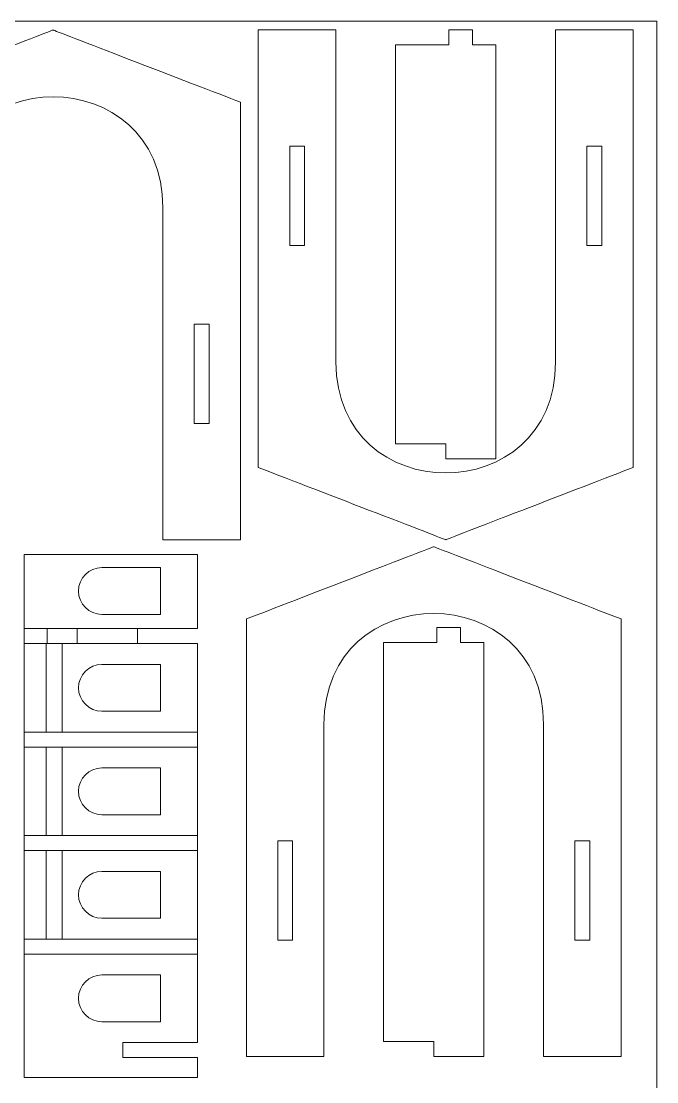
# Model space of a CAD drawing. Header units: millimetres. Extents: x -824 to 903, y -527 to 785.
# Drawn here: x 426.4 to 554.3, y 106.5 to 320 of the extents above; entities that cross this region are included whole.
import ezdxf

# ---------------------------------------------------------------- set-up
doc = ezdxf.new("R2010")
doc.units = ezdxf.units.MM
doc.header["$MEASUREMENT"] = 0
doc.layers.add('Camada 1', color=7, linetype='Continuous')

msp = doc.modelspace()

# ---------------------------------------------------------------- linework, layer by layer
at = {"layer": 'Camada 1', "color": 250, "lineweight": 9}
for points, knots in [([(225.1091, -35.726), (225.1091, -35.726), (554.3068, -35.726), (554.3068, -35.726), (554.3068, -35.726), (554.3068, -35.726), (554.3068, 320.0269), (554.3068, 320.0269), (554.3068, 320.0269), (554.3068, 320.0269), (225.1091, 320.0269), (225.1091, 320.0269), (225.1091, 320.0269), (225.1091, 320.0269), (225.1091, -35.726), (225.1091, -35.726)], [0, 0, 0, 0, 0.2, 0.2, 0.2, 0.2, 0.4, 0.4, 0.4, 0.4, 0.6, 0.6, 0.6, 0.6, 1, 1, 1, 1]), ([(470.522, 303.7173), (461.1133, 307.3457), (432.8061, 318.2623), (432.8061, 318.2623), (432.8061, 318.2623), (432.8061, 318.2623), (404.4989, 307.3457), (395.0902, 303.7173), (395.0902, 303.7173), (395.0902, 293.1183), (395.0902, 215.6513), (395.0902, 215.6513), (395.0902, 215.6513), (395.0902, 215.6513), (410.7137, 215.6513), (410.7137, 215.6513), (410.7137, 215.6513), (410.7137, 215.6513), (410.7137, 282.4763), (410.7137, 282.4763), (410.7137, 282.4763), (410.7137, 312.2547), (454.8986, 312.2544), (454.8986, 282.4763), (454.8986, 282.4763), (454.8986, 282.4763), (454.8986, 215.6513), (454.8986, 215.6513), (454.8986, 215.6513), (454.8986, 215.6513), (470.522, 215.6513), (470.522, 215.6513), (470.522, 215.6513), (470.522, 215.6513), (470.522, 293.1183), (470.522, 303.7173)], [0, 0, 0, 0, 0.1, 0.1, 0.1, 0.1, 0.2, 0.2, 0.2, 0.2, 0.3, 0.3, 0.3, 0.3, 0.4, 0.4, 0.4, 0.4, 0.5, 0.5, 0.5, 0.5, 0.6, 0.6, 0.6, 0.6, 0.7, 0.7, 0.7, 0.7, 0.8, 0.8, 0.8, 0.8, 1, 1, 1, 1]), ([(549.542, 230.1963), (549.542, 248.2611), (549.542, 318.2623), (549.542, 318.2623), (549.542, 318.2623), (549.542, 318.2623), (533.9185, 318.2623), (533.9185, 318.2623), (533.9185, 318.2623), (533.9185, 318.2623), (533.9185, 251.4374), (533.9185, 251.4374), (533.9185, 251.4374), (533.9185, 221.6591), (489.7336, 221.6593), (489.7336, 251.4374), (489.7336, 251.4374), (489.7336, 251.4374), (489.7336, 318.2623), (489.7336, 318.2623), (489.7336, 318.2623), (489.7336, 318.2623), (474.1101, 318.2623), (474.1101, 318.2623), (474.1101, 318.2623), (474.1101, 318.2623), (474.1101, 249.8542), (474.1101, 230.1963), (474.1101, 230.1963), (483.5188, 226.5678), (511.826, 215.6513), (511.826, 215.6513), (511.826, 215.6513), (511.826, 215.6513), (540.1333, 226.5678), (549.542, 230.1963)], [0, 0, 0, 0, 0.1, 0.1, 0.1, 0.1, 0.2, 0.2, 0.2, 0.2, 0.3, 0.3, 0.3, 0.3, 0.4, 0.4, 0.4, 0.4, 0.5, 0.5, 0.5, 0.5, 0.6, 0.6, 0.6, 0.6, 0.7, 0.7, 0.7, 0.7, 0.8, 0.8, 0.8, 0.8, 1, 1, 1, 1]), ([(512.4501, 318.2623), (512.4501, 318.2623), (512.4501, 315.2624), (512.4501, 315.2624), (512.4501, 315.2624), (512.4501, 315.2624), (501.7353, 315.2624), (501.7353, 315.2624), (501.7353, 315.2624), (501.7353, 315.2624), (501.7353, 234.9263), (501.7353, 234.9263), (501.7353, 234.9263), (501.7353, 234.9263), (511.8261, 234.9263), (511.8261, 234.9263), (511.8261, 234.9263), (511.8261, 234.9263), (511.8261, 231.9266), (511.8261, 231.9266), (511.8261, 231.9266), (511.8261, 231.9266), (521.9169, 231.9266), (521.9169, 231.9266), (521.9169, 231.9266), (521.9169, 231.9266), (521.9169, 315.2624), (521.9169, 315.2624), (521.9169, 315.2624), (521.9169, 315.2624), (517.1835, 315.2624), (517.1835, 315.2624), (517.1835, 315.2624), (517.1835, 315.2624), (517.1835, 318.2623), (517.1835, 318.2623), (517.1835, 318.2623), (517.1835, 318.2623), (512.4501, 318.2623), (512.4501, 318.2623)], [0, 0, 0, 0, 0.09090909, 0.09090909, 0.09090909, 0.09090909, 0.18181818, 0.18181818, 0.18181818, 0.18181818, 0.27272727, 0.27272727, 0.27272727, 0.27272727, 0.36363636, 0.36363636, 0.36363636, 0.36363636, 0.45454545, 0.45454545, 0.45454545, 0.45454545, 0.54545455, 0.54545455, 0.54545455, 0.54545455, 0.63636364, 0.63636364, 0.63636364, 0.63636364, 0.72727273, 0.72727273, 0.72727273, 0.72727273, 0.81818182, 0.81818182, 0.81818182, 0.81818182, 1, 1, 1, 1]), ([(480.422, 274.8503), (480.422, 274.8503), (480.422, 294.8493), (480.422, 294.8493), (480.422, 294.8493), (480.422, 294.8493), (483.4217, 294.8493), (483.4217, 294.8493), (483.4217, 294.8493), (483.4217, 294.8493), (483.4217, 274.8503), (483.4217, 274.8503), (483.4217, 274.8503), (483.4217, 274.8503), (480.422, 274.8503), (480.422, 274.8503)], [0, 0, 0, 0, 0.2, 0.2, 0.2, 0.2, 0.4, 0.4, 0.4, 0.4, 0.6, 0.6, 0.6, 0.6, 1, 1, 1, 1]), ([(540.2302, 274.8503), (540.2302, 274.8503), (540.2302, 294.8493), (540.2302, 294.8493), (540.2302, 294.8493), (540.2302, 294.8493), (543.2301, 294.8493), (543.2301, 294.8493), (543.2301, 294.8493), (543.2301, 294.8493), (543.2301, 274.8503), (543.2301, 274.8503), (543.2301, 274.8503), (543.2301, 274.8503), (540.2302, 274.8503), (540.2302, 274.8503)], [0, 0, 0, 0, 0.2, 0.2, 0.2, 0.2, 0.4, 0.4, 0.4, 0.4, 0.6, 0.6, 0.6, 0.6, 1, 1, 1, 1]), ([(461.2103, 259.0633), (461.2103, 259.0633), (461.2103, 239.0643), (461.2103, 239.0643), (461.2103, 239.0643), (461.2103, 239.0643), (464.2102, 239.0643), (464.2102, 239.0643), (464.2102, 239.0643), (464.2102, 239.0643), (464.2102, 259.0633), (464.2102, 259.0633), (464.2102, 259.0633), (464.2102, 259.0633), (461.2103, 259.0633), (461.2103, 259.0633)], [0, 0, 0, 0, 0.2, 0.2, 0.2, 0.2, 0.4, 0.4, 0.4, 0.4, 0.6, 0.6, 0.6, 0.6, 1, 1, 1, 1]), ([(471.6986, 199.705), (471.6986, 176.1361), (471.6986, 111.639), (471.6986, 111.639), (471.6986, 111.639), (471.6986, 111.639), (487.3221, 111.639), (487.3221, 111.639), (487.3221, 111.639), (487.3221, 111.639), (487.3221, 178.4641), (487.3221, 178.4641), (487.3221, 178.4641), (487.3221, 208.2424), (531.5069, 208.2422), (531.5069, 178.4641), (531.5069, 178.4641), (531.5069, 178.4641), (531.5069, 111.639), (531.5069, 111.639), (531.5069, 111.639), (531.5069, 111.639), (547.1303, 111.639), (547.1303, 111.639), (547.1303, 111.639), (547.1303, 111.639), (547.1303, 176.1361), (547.1303, 199.705), (547.1303, 199.705), (537.7216, 203.3335), (509.4144, 214.2501), (509.4144, 214.2501), (509.4144, 214.2501), (509.4144, 214.2501), (481.1073, 203.3335), (471.6986, 199.705)], [0, 0, 0, 0, 0.1, 0.1, 0.1, 0.1, 0.2, 0.2, 0.2, 0.2, 0.3, 0.3, 0.3, 0.3, 0.4, 0.4, 0.4, 0.4, 0.5, 0.5, 0.5, 0.5, 0.6, 0.6, 0.6, 0.6, 0.7, 0.7, 0.7, 0.7, 0.8, 0.8, 0.8, 0.8, 1, 1, 1, 1]), ([(426.974, 212.6578), (426.974, 212.6578), (461.8577, 212.6578), (461.8577, 212.6578), (461.8577, 212.6578), (461.8577, 212.6578), (461.8577, 197.7647), (461.8577, 197.7647), (461.8577, 197.7647), (461.8577, 197.7647), (449.7664, 197.7647), (449.7664, 197.7647), (449.7664, 197.7647), (449.7664, 197.7647), (449.7664, 194.7648), (449.7664, 194.7648), (449.7664, 194.7648), (449.7664, 194.7648), (461.8577, 194.7648), (461.8577, 194.7648), (461.8577, 194.7648), (461.8577, 194.7648), (461.8577, 114.4287), (461.8577, 114.4287), (461.8577, 114.4287), (461.8577, 114.4287), (446.8586, 114.4287), (446.8586, 114.4287), (446.8586, 114.4287), (446.8586, 114.4287), (446.8586, 111.4289), (446.8586, 111.4289), (446.8586, 111.4289), (446.8586, 111.4289), (461.8577, 111.4289), (461.8577, 111.4289), (461.8577, 111.4289), (461.8577, 111.4289), (461.8577, 107.4291), (461.8577, 107.4291), (461.8577, 107.4291), (461.8577, 107.4291), (426.974, 107.4291), (426.974, 107.4291), (426.974, 107.4291), (426.974, 107.4291), (426.974, 212.6578), (426.974, 212.6578)], [0, 0, 0, 0, 0.07692308, 0.07692308, 0.07692308, 0.07692308, 0.15384615, 0.15384615, 0.15384615, 0.15384615, 0.23076923, 0.23076923, 0.23076923, 0.23076923, 0.30769231, 0.30769231, 0.30769231, 0.30769231, 0.38461538, 0.38461538, 0.38461538, 0.38461538, 0.46153846, 0.46153846, 0.46153846, 0.46153846, 0.53846154, 0.53846154, 0.53846154, 0.53846154, 0.61538462, 0.61538462, 0.61538462, 0.61538462, 0.69230769, 0.69230769, 0.69230769, 0.69230769, 0.76923077, 0.76923077, 0.76923077, 0.76923077, 0.84615385, 0.84615385, 0.84615385, 0.84615385, 1, 1, 1, 1]), ([(431.6244, 194.7648), (431.6244, 194.7648), (437.675, 194.7648), (437.675, 194.7648), (437.675, 194.7648), (437.675, 194.7648), (437.675, 197.7647), (437.675, 197.7647), (437.675, 197.7647), (437.675, 197.7647), (431.6244, 197.7647), (431.6244, 197.7647), (431.6244, 197.7647), (431.6244, 197.7647), (431.6244, 194.7648), (431.6244, 194.7648)], [0, 0, 0, 0, 0.2, 0.2, 0.2, 0.2, 0.4, 0.4, 0.4, 0.4, 0.6, 0.6, 0.6, 0.6, 1, 1, 1, 1]), ([(510.0384, 197.9748), (510.0384, 197.9748), (510.0384, 194.9749), (510.0384, 194.9749), (510.0384, 194.9749), (510.0384, 194.9749), (499.3236, 194.9749), (499.3236, 194.9749), (499.3236, 194.9749), (499.3236, 194.9749), (499.3236, 114.6388), (499.3236, 114.6388), (499.3236, 114.6388), (499.3236, 114.6388), (509.4144, 114.6388), (509.4144, 114.6388), (509.4144, 114.6388), (509.4144, 114.6388), (509.4144, 111.639), (509.4144, 111.639), (509.4144, 111.639), (509.4144, 111.639), (519.5053, 111.639), (519.5053, 111.639), (519.5053, 111.639), (519.5053, 111.639), (519.5053, 194.9749), (519.5053, 194.9749), (519.5053, 194.9749), (519.5053, 194.9749), (514.7719, 194.9749), (514.7719, 194.9749), (514.7719, 194.9749), (514.7719, 194.9749), (514.7719, 197.9748), (514.7719, 197.9748), (514.7719, 197.9748), (514.7719, 197.9748), (510.0384, 197.9748), (510.0384, 197.9748)], [0, 0, 0, 0, 0.09090909, 0.09090909, 0.09090909, 0.09090909, 0.18181818, 0.18181818, 0.18181818, 0.18181818, 0.27272727, 0.27272727, 0.27272727, 0.27272727, 0.36363636, 0.36363636, 0.36363636, 0.36363636, 0.45454545, 0.45454545, 0.45454545, 0.45454545, 0.54545455, 0.54545455, 0.54545455, 0.54545455, 0.63636364, 0.63636364, 0.63636364, 0.63636364, 0.72727273, 0.72727273, 0.72727273, 0.72727273, 0.81818182, 0.81818182, 0.81818182, 0.81818182, 1, 1, 1, 1]), ([(478.0103, 155.051), (478.0103, 155.051), (478.0103, 135.0521), (478.0103, 135.0521), (478.0103, 135.0521), (478.0103, 135.0521), (481.0102, 135.0521), (481.0102, 135.0521), (481.0102, 135.0521), (481.0102, 135.0521), (481.0102, 155.051), (481.0102, 155.051), (481.0102, 155.051), (481.0102, 155.051), (478.0103, 155.051), (478.0103, 155.051)], [0, 0, 0, 0, 0.2, 0.2, 0.2, 0.2, 0.4, 0.4, 0.4, 0.4, 0.6, 0.6, 0.6, 0.6, 1, 1, 1, 1]), ([(537.8187, 155.051), (537.8187, 155.051), (537.8187, 135.0521), (537.8187, 135.0521), (537.8187, 135.0521), (537.8187, 135.0521), (540.8186, 135.0521), (540.8186, 135.0521), (540.8186, 135.0521), (540.8186, 135.0521), (540.8186, 155.051), (540.8186, 155.051), (540.8186, 155.051), (540.8186, 155.051), (537.8187, 155.051), (537.8187, 155.051)], [0, 0, 0, 0, 0.2, 0.2, 0.2, 0.2, 0.4, 0.4, 0.4, 0.4, 0.6, 0.6, 0.6, 0.6, 1, 1, 1, 1])]:
    msp.add_open_spline(points, degree=3, knots=knots, dxfattribs=at)
at = {"layer": 'Camada 1', "color": 5, "lineweight": 9}
for points in [[(454.4159, 210.0402), (454.4159, 210.0402), (442.6212, 210.0402), (442.6212, 210.0402), (442.6212, 210.0402), (440.0329, 210.0402), (437.9153, 207.9224), (437.9153, 205.3342), (437.9153, 205.3342), (437.9153, 202.746), (440.0329, 200.6282), (442.6212, 200.6282), (442.6212, 200.6282), (442.6212, 200.6282), (454.4159, 200.6282), (454.4159, 200.6282), (454.4159, 200.6282), (454.4159, 200.6282), (454.4159, 210.0402), (454.4159, 210.0402)], [(454.4159, 190.5536), (454.4159, 190.5536), (442.6212, 190.5536), (442.6212, 190.5536), (442.6212, 190.5536), (440.0329, 190.5536), (437.9153, 188.4358), (437.9153, 185.8476), (437.9153, 185.8476), (437.9153, 183.2594), (440.0329, 181.1416), (442.6212, 181.1416), (442.6212, 181.1416), (442.6212, 181.1416), (454.4159, 181.1416), (454.4159, 181.1416), (454.4159, 181.1416), (454.4159, 181.1416), (454.4159, 190.5536), (454.4159, 190.5536)], [(454.4159, 169.7197), (454.4159, 169.7197), (442.6212, 169.7197), (442.6212, 169.7197), (442.6212, 169.7197), (440.0329, 169.7197), (437.9153, 167.602), (437.9153, 165.0137), (437.9153, 165.0137), (437.9153, 162.4255), (440.0329, 160.3077), (442.6212, 160.3077), (442.6212, 160.3077), (442.6212, 160.3077), (454.4159, 160.3077), (454.4159, 160.3077), (454.4159, 160.3077), (454.4159, 160.3077), (454.4159, 169.7197), (454.4159, 169.7197)], [(454.4159, 148.8859), (454.4159, 148.8859), (442.6212, 148.8859), (442.6212, 148.8859), (442.6212, 148.8859), (440.0329, 148.8859), (437.9153, 146.7681), (437.9153, 144.1799), (437.9153, 144.1799), (437.9153, 141.5916), (440.0329, 139.4739), (442.6212, 139.4739), (442.6212, 139.4739), (442.6212, 139.4739), (454.4159, 139.4739), (454.4159, 139.4739), (454.4159, 139.4739), (454.4159, 139.4739), (454.4159, 148.8859), (454.4159, 148.8859)], [(454.4159, 128.052), (454.4159, 128.052), (442.6212, 128.052), (442.6212, 128.052), (442.6212, 128.052), (440.0329, 128.052), (437.9153, 125.9342), (437.9153, 123.346), (437.9153, 123.346), (437.9153, 120.7577), (440.0329, 118.64), (442.6212, 118.64), (442.6212, 118.64), (442.6212, 118.64), (454.4159, 118.64), (454.4159, 118.64), (454.4159, 118.64), (454.4159, 118.64), (454.4159, 128.052), (454.4159, 128.052)]]:
    msp.add_open_spline(points, degree=3, knots=[0, 0, 0, 0, 0.16666667, 0.16666667, 0.16666667, 0.16666667, 0.33333333, 0.33333333, 0.33333333, 0.33333333, 0.5, 0.5, 0.5, 0.5, 0.66666667, 0.66666667, 0.66666667, 0.66666667, 1, 1, 1, 1], dxfattribs=at)
for points in [[(449.7664, 197.7646), (438.1386, 197.7646), (438.602, 197.7646), (426.974, 197.7646)], [(426.974, 194.7648), (438.602, 194.7648), (438.1386, 194.7648), (449.7664, 194.7648)], [(431.384, 194.7648), (431.384, 194.7648), (431.384, 176.9306), (431.384, 176.9306)], [(434.6497, 194.7648), (434.6497, 194.7648), (434.6497, 176.9306), (434.6497, 176.9306)], [(461.8577, 176.9306), (450.2299, 176.9306), (438.602, 176.9306), (426.974, 176.9306)], [(426.974, 173.9308), (438.602, 173.9308), (450.2299, 173.9308), (461.8577, 173.9308)], [(431.384, 173.9308), (431.384, 173.9308), (431.384, 156.0967), (431.384, 156.0967)], [(434.6497, 173.9308), (434.6497, 173.9308), (434.6497, 156.0967), (434.6497, 156.0967)], [(461.8577, 156.0967), (450.2299, 156.0967), (438.602, 156.0967), (426.974, 156.0967)], [(426.974, 153.0969), (438.602, 153.0969), (450.2299, 153.0969), (461.8577, 153.0969)], [(431.384, 153.0969), (431.384, 153.0969), (431.384, 135.2627), (431.384, 135.2627)], [(434.6497, 153.0969), (434.6497, 153.0969), (434.6497, 135.2627), (434.6497, 135.2627)], [(461.8577, 135.2627), (450.2299, 135.2627), (438.602, 135.2627), (426.974, 135.2627)], [(426.974, 132.2629), (438.602, 132.2629), (450.2299, 132.2629), (461.8577, 132.2629)]]:
    msp.add_open_spline(points, degree=3, dxfattribs=at)

doc.saveas('drawing.dxf')
